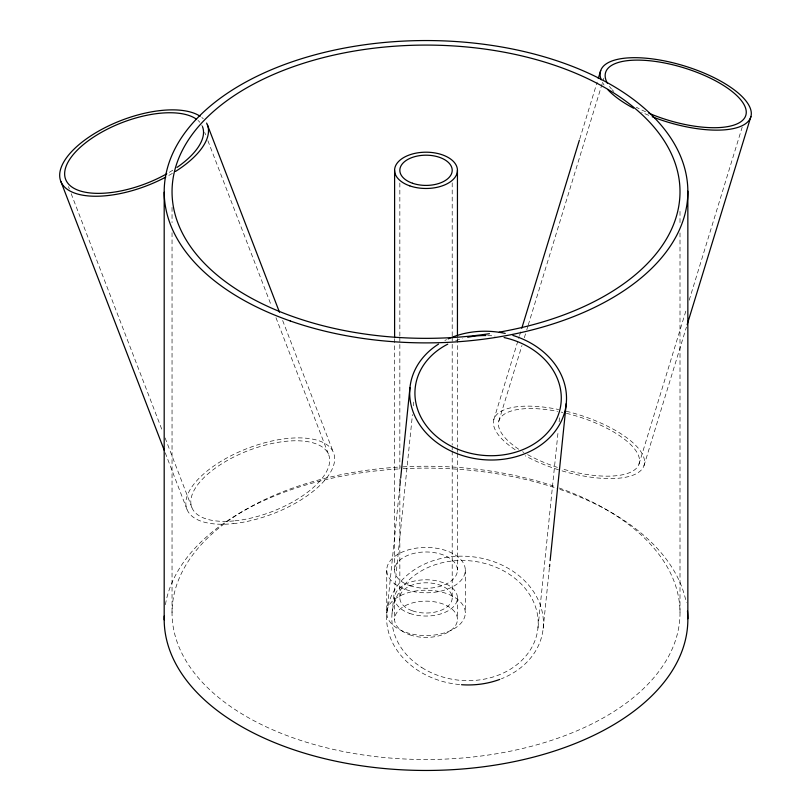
<?xml version="1.0" encoding="UTF-8"?>
<svg xmlns="http://www.w3.org/2000/svg" width="811" height="811" viewBox="0 0 811 811"><rect width="100%" height="100%" fill="white"/><g stroke="black" fill="none" stroke-linecap="round" stroke-linejoin="round"><path stroke-width="0.61" stroke-dasharray="4.05 3.04" d="M386.857 612.66L399.762 486.985M400.279 481.957L400.543 479.453M392.068 613.187L412.454 414.634M413.357 405.835L413.752 402.063M537.957 627.937L558.211 430.641M559.114 421.842L559.762 415.556M543.167 628.464L549.361 568.146M493.777 419.703L519.192 336.727M519.557 335.511L520.672 331.881M579.733 139.005L597.149 82.144M498.785 421.213L521.96 345.537M524.352 337.731L526.41 331.02M526.785 329.813L528.062 325.627M528.265 324.978L603.85 78.16M638.967 464.176L686.39 309.315M689.188 300.192L742.177 127.175M643.964 465.737L686.42 327.107M282.664 320.527L333.493 452.67M204.727 132.467L205.639 134.829M207.9 140.719L271.432 305.899M275.973 317.699L328.607 454.555M68.469 186.631L69.371 188.993M71.186 193.707L162.393 430.854M165.12 437.94L191.893 507.544M165.231 452.802L187.006 509.44M680.003 211.418L680.003 224.069M680.003 232.919L680.003 612.346M465.301 569.971L465.301 612.731M457.445 338.481L457.445 447.287M457.445 448.554L457.445 452.345M457.445 453.613L457.445 570.001M457.445 597.798L457.445 619.178M452.203 182.86L452.203 335.936M452.203 337.204L452.203 444.732M452.203 445.999L452.203 449.801M452.203 451.058L452.203 597.819M399.843 183.053L399.843 336.129M399.843 337.396L399.843 468.961M399.843 479.088L399.843 481.612M399.843 486.671L399.843 598.001M394.602 338.714L394.602 570.234M394.602 598.021L394.602 619.401M386.746 570.255L386.746 613.015M172.044 207.413L172.044 222.599M172.044 232.716L172.044 613.4M559.174 488.009A253.975 146.629 0 0 1 592.081 723.828A253.975 146.629 0 0 1 192.714 670.819A253.975 146.629 0 0 1 400.685 466.974M402.803 466.852A253.975 146.629 0 0 1 555.89 486.864M165.414 604.661A261.831 151.17 0 0 1 399.894 468.87M403.168 468.697A261.831 151.17 0 0 1 557.644 488.607M559.914 489.378A261.831 151.17 0 0 1 686.258 602.634M172.763 170.209A73.314 32.734 -21 0 1 168.303 172.915M197.996 120.423A73.314 32.734 -21 0 1 199.861 122.299M201.767 125.066A73.314 32.734 -21 0 1 202.132 125.806M172.368 173.382A78.545 35.076 -21 0 1 167.451 176.19M201.807 117.463A78.545 35.076 -21 0 1 203.267 118.741M566.413 413.306A73.314 27.341 17 0 1 639.514 461.469A73.314 27.341 17 0 1 562.692 469.022M557.41 467.379A73.314 27.341 17 0 1 526.724 454.119M523.936 452.508A73.314 27.341 17 0 1 522.588 451.697M518.716 449.223A73.314 27.341 17 0 1 501.908 416.094A73.314 27.341 17 0 1 557.593 411.37M561.111 412.089A73.314 27.341 17 0 1 562.875 412.475M566.23 411.228A78.545 29.287 17 0 1 644.512 463.213A78.545 29.287 17 0 1 560.35 470.36M558.465 469.772A78.545 29.287 17 0 1 525.234 455.802M515.127 449.71A78.545 29.287 17 0 1 497.417 413.934A78.545 29.287 17 0 1 558.657 409.525M645.566 111.766A73.314 27.341 17 0 1 636.331 107.245M613.815 91.471A73.314 27.341 17 0 1 612.193 89.778M611.443 88.936A73.314 27.341 17 0 1 609.426 86.432M648.658 115.304A78.545 29.287 17 0 1 641.714 112.263M604.063 85.013A78.545 29.287 17 0 1 602.451 82.387M459.584 684.555A78.545 64.221 5.9 0 1 393.051 592.567A78.545 64.221 5.9 0 1 518.341 575.192A78.545 64.221 5.9 0 1 501.472 678.746M455.721 340.671A73.314 59.943 5.9 0 1 462.473 338.511M487.664 335.551A73.314 59.943 5.9 0 1 495.014 336.068M444.864 340.488A78.545 64.221 5.9 0 1 446.526 339.667M412.505 610.855A26.185 15.115 0 0 0 452.203 598.194A26.185 15.115 0 0 0 413.357 584.68A26.185 15.115 0 0 0 412.505 610.855M405.743 632.296A39.273 22.678 0 0 0 465.291 613.298A39.273 22.678 0 0 0 407.031 593.023A39.273 22.678 0 0 0 405.743 632.296M409.798 634.82A31.416 18.136 0 0 0 457.434 619.634A31.416 18.136 0 0 0 410.832 603.404A31.416 18.136 0 0 0 409.798 634.82M409.798 585.654A31.416 18.136 0 0 0 457.434 570.457A31.416 18.136 0 0 0 410.832 554.237A31.416 18.136 0 0 0 409.798 585.654M405.743 589.536A39.273 22.678 0 0 0 465.291 570.549A39.273 22.678 0 0 0 407.031 550.263A39.273 22.678 0 0 0 405.743 589.536M409.798 613.44A31.416 18.136 0 0 0 457.434 598.254A31.416 18.136 0 0 0 410.832 582.034A31.416 18.136 0 0 0 409.798 613.44M234.957 520.814A73.314 32.734 -21 0 0 328.891 455.336A73.314 32.734 -21 0 0 216.902 467.014A73.314 32.734 -21 0 0 234.957 520.814M233.152 523.653A78.545 35.076 -21 0 0 333.797 453.491A78.545 35.076 -21 0 0 213.8 466.011A78.545 35.076 -21 0 0 233.152 523.653M421.862 667.595A73.314 59.943 5.9 0 0 537.784 629.437A73.314 59.943 5.9 0 0 435.395 564.649A73.314 59.943 5.9 0 0 421.862 667.595"/><path stroke-width="1.22" d="M399.894 485.728L400.279 481.957M400.664 478.196L409.96 387.709M549.483 566.889L549.746 564.375M550.132 560.604L566.26 403.523M521.777 328.252L579.368 140.212M598.265 78.515L600.708 70.547M687.16 324.684L750.895 116.581M207.342 124.671L279.491 312.265M60.866 181.441L164.319 450.45M687.85 191.173L687.85 618.742M457.445 170.219L457.445 335.957M394.602 170.452L394.602 337.447M164.187 192.258L164.187 619.827M489.449 333.696A253.975 146.629 0 0 1 180.437 154.333A253.975 146.629 0 0 1 602.451 86.24A253.975 146.629 0 0 1 499.282 332.115M687.475 611.149A261.831 151.17 0 0 1 430.256 770.44A261.831 151.17 0 0 1 164.248 616.036M202.456 126.567A73.314 32.734 -21 0 1 176.991 167.411M166.782 173.787A73.314 32.734 -21 0 1 72.443 187.392A73.314 32.734 -21 0 1 102.977 131.463A73.314 32.734 -21 0 1 196.546 119.268M206.592 123.069A78.545 35.076 -21 0 1 175.521 171.435M165.768 177.102A78.545 35.076 -21 0 1 67.191 189.257A78.545 35.076 -21 0 1 100.746 129.922A78.545 35.076 -21 0 1 200.175 116.277M607.327 83.158A73.314 27.341 17 0 1 673.12 64.86A73.314 27.341 17 0 1 745.137 117.007A73.314 27.341 17 0 1 648.81 113.185M601.245 79.833A78.545 29.287 17 0 1 674.843 63.258A78.545 29.287 17 0 1 750.418 117.98A78.545 29.287 17 0 1 652.237 116.754M633.513 108.198A78.545 29.287 17 0 1 607.662 89.484M499.718 679.425A78.545 64.221 5.9 0 1 461.55 684.717M504.087 337.558A73.314 59.943 5.9 0 1 553.173 425.309A73.314 59.943 5.9 0 1 439.238 438.66A73.314 59.943 5.9 0 1 447.753 344.158M467.704 337.264A73.314 59.943 5.9 0 1 485.83 335.521M512.826 335.399A78.545 64.221 5.9 0 1 556.579 429.293A78.545 64.221 5.9 0 1 437.737 443.222A78.545 64.221 5.9 0 1 438.518 344.107M448.209 338.886A78.545 64.221 5.9 0 1 505.233 333.412M290.257 320.974A261.831 151.17 0 0 0 687.799 194.964A261.831 151.17 0 0 0 300.019 59.203A261.831 151.17 0 0 0 290.257 320.974M409.798 185.871A31.416 18.136 0 0 0 457.434 170.675A31.416 18.136 0 0 0 410.832 154.455A31.416 18.136 0 0 0 409.798 185.871M412.505 183.245A26.185 15.115 0 0 0 452.203 170.584A26.185 15.115 0 0 0 413.357 157.07A26.185 15.115 0 0 0 412.505 183.245"/></g></svg>
